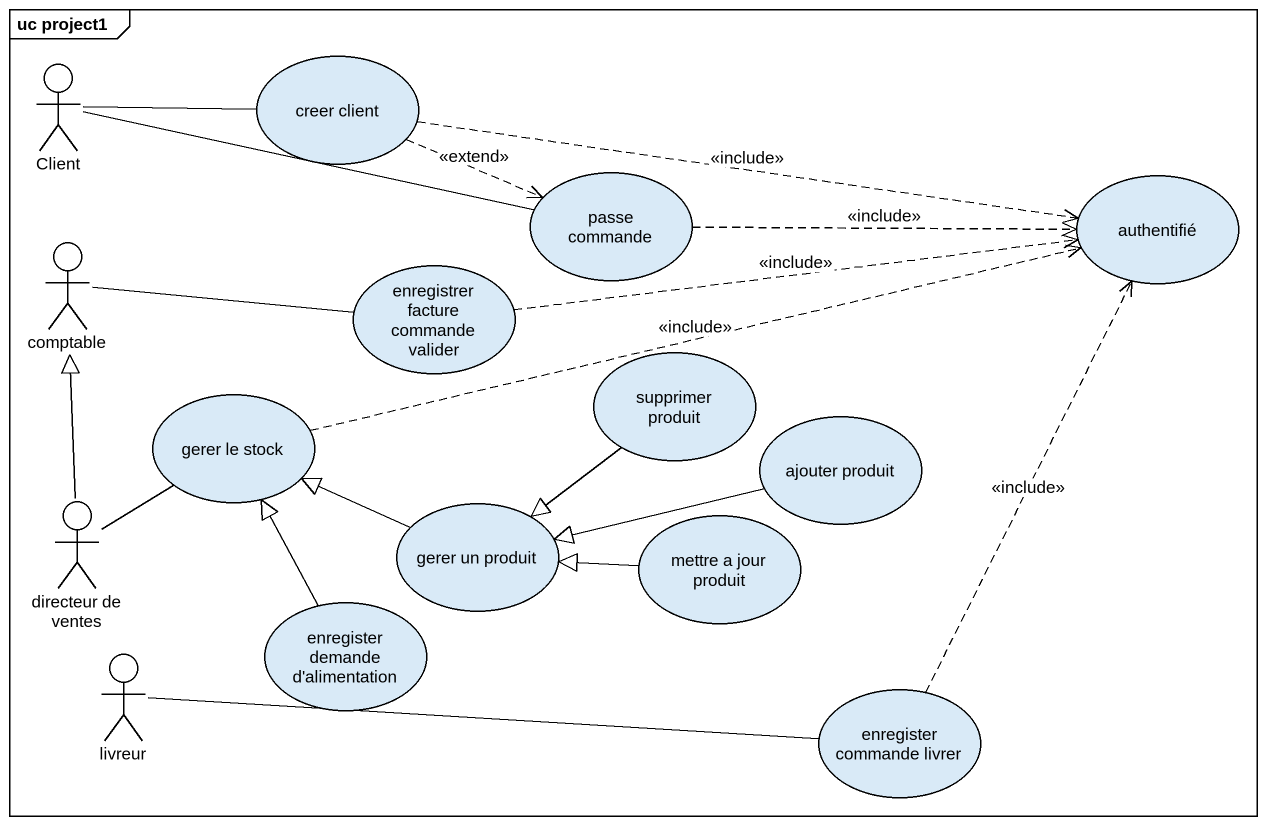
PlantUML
@startuml
mainframe uc project1
actor Client
usecase "creer client" as creer_client
usecase "passe commande" as passe_commande
usecase authentifié
actor comptable
usecase "enregistrer facture commande valider" as enregistrer_facture
usecase "supprimer produit" as supprimer_produit
usecase "gerer le stock" as gerer_le_stock
usecase "ajouter produit" as ajouter_produit
actor "directeur de ventes" as directeur_de_ventes
usecase "gerer un produit" as gerer_un_produit
usecase "mettre a jour produit" as mettre_a_jour_produit
usecase "enregister demande d'alimentation" as enregister_demande_d
actor livreur
usecase "enregister commande livrer" as enregister_commande_livrer
Client -right- creer_client
Client -right- passe_commande
creer_client .right.> passe_commande : <<extend>>
creer_client .right.> authentifié : <<include>>
passe_commande .right.> authentifié : <<include>>
comptable -right- enregistrer_facture
enregistrer_facture .right.> authentifié : <<include>>
supprimer_produit --|> gerer_un_produit
gerer_le_stock .right.> authentifié : <<include>>
ajouter_produit -left-|> gerer_un_produit
directeur_de_ventes -up-|> comptable
directeur_de_ventes -up- gerer_le_stock
gerer_un_produit -left-|> gerer_le_stock
mettre_a_jour_produit -left-|> gerer_un_produit
enregister_demande_d -up-|> gerer_le_stock
livreur -right- enregister_commande_livrer
enregister_commande_livrer .up.> authentifié : <<include>>
@enduml
